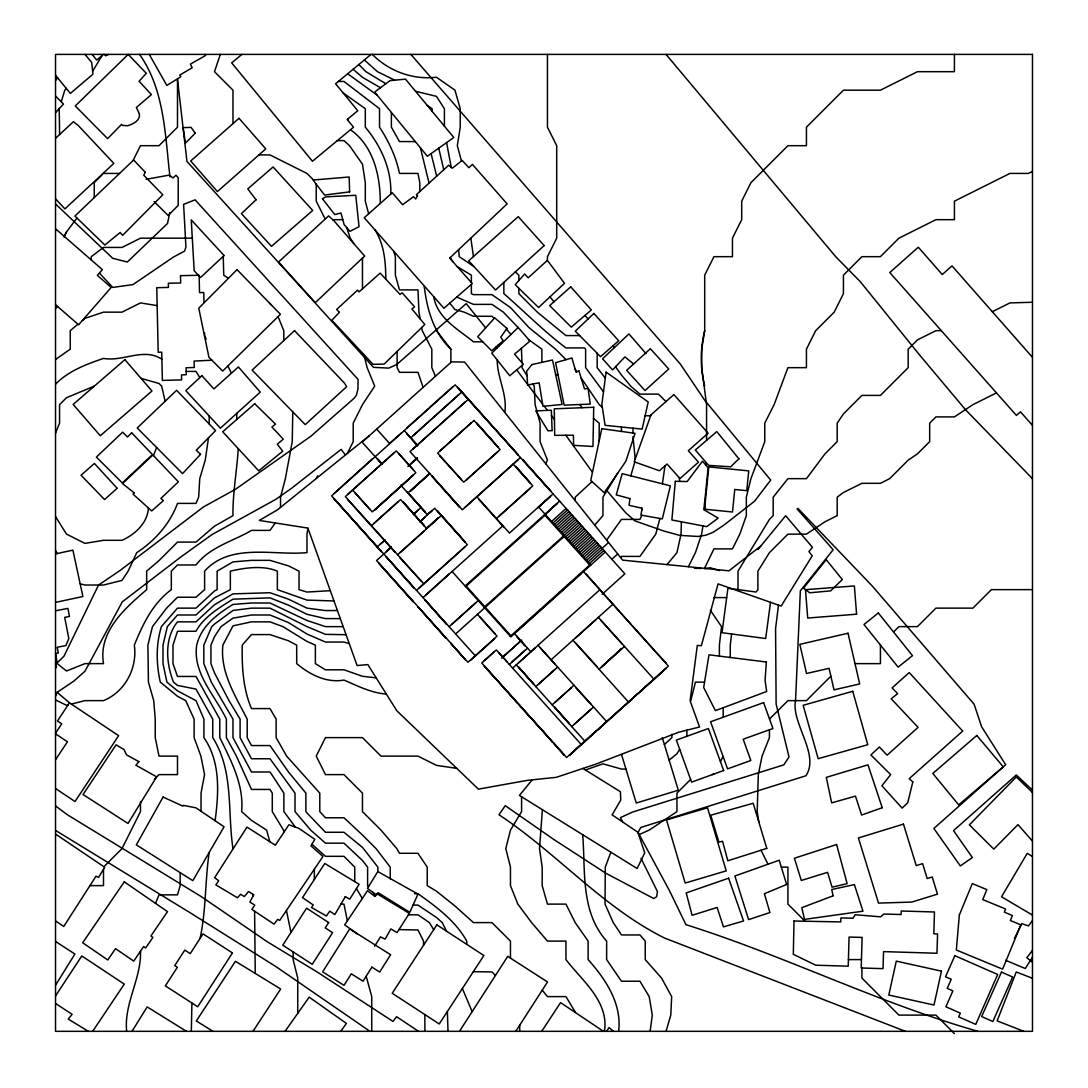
<?xml version="1.0" encoding="UTF-8"?>
<svg xmlns="http://www.w3.org/2000/svg" width="1088" height="1088" viewBox="0 0 1088 1088"><rect width="100%" height="100%" fill="white"/><g stroke="black" fill="none" stroke-linecap="round" stroke-linejoin="round"><path stroke-width="1.5" d="M681.387 521.791L681.047 534.14L676.94 552.636L667.012 564.59M208.502 437.798L205.238 460.156L199.743 478.652L198.655 497.148L195.99 503.39L177.494 503.39C170.014 523.777 154.782 540.94 136.734 552.636L128.139 571.146L121.992 580.394L103.496 585.031L85 585.031L80.172 583.821M209.182 423.953L209.222 416.038M191.91 1003.014L191.325 1031.329M292.794 411.876L292.237 441.646L285.355 478.652L280.527 497.148L280.527 507.375M504.818 412.447C507.498 394.359 497.162 377.672 497.23 359.992M704.589 509.211L708.778 466.902L748.734 470.886L746.749 490.674L734.754 489.491L732.51 511.999L704.589 509.211L704.698 510.19M706.044 465.392L706.302 462.74M731.585 633.978L730.266 645.13L730.266 657.478M148.39 507.974C147.71 522.879 134.926 534.575 121.992 540.314L103.496 540.314L85 543.388L66.504 534.14L55.529 516.582M778.505 605.132L775.581 628.551L776.125 704.018L789.018 756.949L783.85 764.864L632.441 812.083L620.432 817.646L622.622 821.957M238.245 448.637C236.912 471.05 232.601 493.163 232.982 515.644L214.486 526.184L195.99 542.096L177.494 542.096L158.998 560.606L146.662 571.146L146.662 589.642C124.807 608.518 98.192 631.407 103.496 663.626L85 663.626L66.504 670.997L57.256 663.626L55.624 653.562M200.097 938.373C206.244 909.976 204.966 880.886 209.195 852.434M770.508 602.317L765.68 638.52L721.997 632.699L727.926 588.268L756.092 592.022L757.887 589.642L757.887 571.146L769.434 552.636L787.93 534.14L806.439 534.14L824.935 521.805L837.189 515.644L837.189 497.148L843.431 492.483L861.927 483.317L880.423 483.317L889.671 478.652L908.167 460.156L917.429 453.9L929.669 441.646L929.669 423.15L935.925 416.908L954.421 416.908L972.917 404.654L996.445 392.89M650.121 1031.329L652.297 1015.104L649.196 996.608L639.948 981.226L621.452 981.226L606.642 959.602L606.642 941.106C580.271 911.594 585.616 870.93 582.692 834.714M662.374 483.82L665.013 465.854M954.421 54.4L954.421 71.686L917.429 71.686L880.423 90.182L843.431 90.182L806.439 127.187L806.439 145.683L787.93 145.683L750.938 182.675L741.69 201.171L741.69 219.681L732.442 238.177L732.442 256.673L713.946 256.673L704.698 275.169L704.698 330.657L701.692 349.166L701.692 367.662L706.574 404.654L706.574 440.368M702.984 525.912L701.61 534.14L695.45 552.636L688.391 566.739M307.972 528.278L306.979 534.14L306.979 552.636C273.51 555.818 230.357 542.436 204.612 571.146L204.612 589.642L195.99 597.244L177.494 597.244L166.6 608.138L152.456 626.634L147.9 645.13L148.43 682.135L153.721 700.631L155.23 719.127L155.23 737.623L158.998 756.119L177.494 756.119L177.494 774.615L158.998 774.615L154.374 779.253M215.111 820.733C218.756 792.934 220.755 761.981 203.918 737.623L203.918 719.127L195.99 700.631L177.494 690.839L166.913 682.135L162.996 663.626L162.996 645.13L167.348 626.634L177.494 614.992L195.99 614.992L214.486 597.856L230.357 589.642L230.357 571.146C244.936 567.8 262.97 565.053 277.358 571.146L277.358 589.642L306.979 600.1L333.989 600.957M169.755 212.595L167.552 223.434L127.337 262.018L112.703 258.291L55.529 203.959M659.899 518.473L655.778 534.14L639.948 556.403L621.452 556.403L620.609 557.573M690.812 700.631L695.45 682.135L704.562 682.135M470.832 238.177L473.457 256.591M630.809 475.85L634.794 462.006M666.06 1031.329L670.779 1015.104L671.677 996.608L661.572 978.098L645.225 959.602L645.225 941.106L639.948 934.946L621.452 934.946L613.251 922.61L605.037 904.114L605.295 867.109L610.858 852.217M59.201 108.46L59.609 134.545M61.241 101.782L64.79 90.182L66.273 88.386M220.32 54.4L214.486 71.686L232.982 90.182L232.982 123.624M153.449 455.573L156.645 447.549M55.529 433.133L59.554 423.15L59.554 404.654L66.504 397.705L94.289 386.145M155.53 903.38L158.998 894.866L177.494 894.866L180.159 885.618L180.159 872.63M55.529 696.293L57.174 692.322L73.685 681.224L85 671.214L122.25 601.882L181.179 556.716L212.106 534.507L275.944 499.283L291.339 488.471L341.115 449.385L345.44 454.988M704.412 568.589L713.946 548.882L732.442 548.882L739.813 534.14L746.341 515.644L746.341 497.148L750.938 478.652L764.769 441.646L764.769 423.15L774.112 404.654L787.93 367.662L806.439 367.662L806.439 349.166L815.687 330.657L834.183 312.161L843.431 293.665L843.431 275.169L861.927 256.673L880.423 256.673L898.919 238.177L935.925 219.681L954.421 219.681L954.421 201.171L1009.909 173.427L1028.418 173.427L1032.471 171.401M1014.397 938.631L1021.768 923.617L1028.446 925.929L1032.471 920.652M64.274 236.382L66.504 231.921L76.976 218.049M133.076 160.521L140.488 145.683L158.998 145.683L177.494 127.187L177.494 78.826M316.295 478.502L317.696 475.714M347.317 453.465L353.219 441.646L353.219 423.15L362.467 404.654L374.721 386.158L367.146 367.662L363.814 354.457M545.686 463.678L547.454 460.156L540.083 441.646L540.083 423.15L535.119 404.654L534.235 386.158L532.712 384.037M714.299 773.894L712.3 774.615M720.433 761.627L723.058 756.391M63.947 237.007L66.504 231.921M617.807 472.994L602.956 497.148L602.956 515.644L594.701 525.096M92.63 71.25L102.082 55.556M679.701 749.306L676.94 753.78L669.147 760.118M374.666 946.179L380.433 936.877L385.166 939.121L390.837 928.934L397.052 932.579L409.333 913.39L377.4 893.996L374.87 896.417L367.499 890.746L344.692 924.854L357.204 933.844M55.529 985.211L74.882 954.04L55.529 941.446M132.002 1031.329L147.179 1006.903L186.456 1031.329M1032.471 957.263L1025.236 968.524L1005.611 960.282M515.766 1031.329L547.522 981.974L507.756 956.352L459.775 1030.853L460.51 1031.329M606.628 1031.329L609.062 1027.562L613.428 1031.329M252.974 1031.329L280.677 989.019L235.443 961.302L196.316 1020.952L212.99 1031.329M55.529 995.969L81.777 955.958L124.277 984.096L92.684 1031.329M541.688 1031.329L560.565 1002.633L603.459 1031.329M57.174 692.322L69.469 702.834L57.474 721.004L61.73 723.86L55.529 733.19M55.529 759.737L67.442 741.785L55.529 733.856M285.056 1031.329L309.182 997.138L346.392 1023.414L340.802 1031.329M275.291 522.961L269.987 530.386L251.478 530.386C232.886 541.43 210.106 546.679 195.99 564.971L177.494 564.971L171.319 571.146L171.319 589.642C152.497 603.718 142.8 624.294 134.327 645.13C137.578 667.964 125.134 691.778 103.496 700.631L85 700.631L71.332 704.086M606.655 540.097L621.452 519.398L639.948 519.398L641.825 515.263M1032.471 950.354L1026.786 957.766L1032.471 962.118M55.529 80.512L57.637 77.806M757.982 549.535L785.658 515.712L812.464 547.373L808.942 551.657L812.246 555.805L781.143 606.057L718.053 583.875L701.379 645.701L697.299 645.429L690.118 700.808L699.543 727.002L678.531 732.278L596.442 763.926L556.335 777.322L527.408 780.354L478.394 789.14L396.794 710.722L367.88 664.605L357.095 665.53L307.904 528.102L259.325 520.445L277.59 509.755L369.403 435.635M532.195 779.851L519.425 795.437L637.133 868.523L644.749 852.802L637.813 832.211L612.122 814.871L620.731 800.061L620.432 791.751L582.95 768.441M55.529 229.976L56.127 229.282L102.381 269.647L97.349 275.386L111.194 287.45L78.635 324.809L55.529 304.694M55.529 112.622L63.498 104.067L55.529 96.03M102.49 174.434L94.248 182.675L94.248 197.594M55.529 308.394L57.514 306.408M103.89 866.728L121.992 848.613L140.488 811.621L140.488 801.53M592.022 481.617L575.198 497.148L575.198 500.67M690.608 779.457L676.94 793.125L676.94 811.621L649.196 830.117L638.683 834.782M769.529 719.032L787.93 700.631L806.439 700.631L830.878 676.178M880.423 645.13L880.423 663.626L855.018 663.626M893.561 632.006L898.919 626.634L917.429 626.634L935.925 608.138L972.917 608.138L991.413 589.642L1032.471 589.642M55.529 664.414L63.934 656.268L98.546 585.031L119.87 570.629L203.51 506.899L235.443 489.301L311.018 436.125L354.416 398.004L356.578 394.794L357.952 389.014L358.102 379.467L195.092 199.838L183.6 204.354L185.939 247.166L184.538 251.138L173.55 256.999L132.981 284.594L112.744 287.422L99.389 273.061M55.529 138.339L73.399 121.693L78.241 125.487L113.832 163.39L64.913 208.91L55.529 198.832M664.387 744.518L671.894 737.623L671.894 734.264M547.386 260.358L528.197 277.807L524.661 273.972L515.195 284.675L538.574 307.51L564.509 283.329L547.386 260.358L547.454 256.673L556.702 238.177L556.702 145.683L547.454 127.187L547.454 54.4M390.157 442.857L401.581 432.861M410.788 437.838L461.666 392.142M347.521 499.419L395.053 552.323M354.933 492.755L369.825 509.334M398.684 453.451L413.576 470.016M468.194 399.405L410.054 451.642L462.291 509.769L520.431 457.545M408.49 465.786L417.275 457.885M407.986 466.507L417.534 458.062M439.783 455.926L461.339 479.631M371.511 525.681L400.574 499.555L426.7 528.618M407.837 493.027L429.638 473.443M429.338 473.838L410.652 490.892L429.474 473.987M418.771 504.75L407.456 492.442M377.305 546.734L384.934 540.015M413.372 514.461L420.906 507.566M385.07 540.151L379.984 544.462M413.508 514.597L418.35 509.986M391.231 546.965L386.376 551.575L391.354 547.114M426.918 514.896L432.018 510.571L427.04 515.046M391.272 547.318L376.57 560.538L467.976 662.266L497.039 636.154L477.455 614.353M419.805 521.682L434.697 508.3L467.35 544.639L416.473 590.335M420.036 521.873L424.878 517.249M426.034 528.822L438.41 517.698L426.17 528.958M397.623 554.744L441.225 515.562M399.758 557.559L421.328 581.264M478.951 499.528L503.554 526.891M496.414 518.514L532.753 485.874L513.155 464.073M423.014 597.611L502.942 525.776M553.071 493.87L509.47 533.052L476.83 496.713M538.138 507.416L550.528 496.291L538.274 507.566M465.134 586.024L559.599 501.133M544.612 514.733L557.056 503.567L544.748 514.882M465.65 586.609L545.591 514.774M551.602 521.465L566.127 508.409M553.003 523.015L567.528 509.959M554.39 524.579L568.929 511.523M555.791 526.13L570.33 513.074M557.192 527.694L571.73 514.638M449.126 626.674L478.19 600.549M558.593 529.244L573.131 516.188M559.994 530.808L574.532 517.752M561.394 532.358L575.919 519.302M562.795 533.922L577.32 520.866M484.201 607.24L564.128 535.418M564.196 535.473L578.721 522.417M455.654 633.937L564.658 536.003M565.583 537.037L580.122 523.981M479.876 616.896L494.768 633.474M566.984 538.587L581.522 525.531M568.385 540.151L582.923 527.095M569.786 541.702L584.324 528.646M571.186 543.266L585.725 530.21M572.587 544.816L587.112 531.76M573.988 546.38L588.513 533.324M575.389 547.93L589.914 534.874M576.776 549.494L591.314 536.438M578.177 551.045L592.715 537.989M579.578 552.609L594.116 539.553M580.978 554.159L595.517 541.103M582.379 555.723L596.918 542.667M583.78 557.274L598.318 544.218M585.181 558.838L599.706 545.782M586.582 560.388L601.106 547.332M602.045 548.379L608.573 542.504M587.982 561.952L602.507 548.896M589.37 563.502L603.908 550.446M510.313 636.303L590.254 564.482M554.962 597.122L542.898 607.961M605.309 552.01L510.843 636.888L452.078 571.486M498.726 652.501L507.09 661.803M586.078 574.015L596.863 586.01M502.642 657.002L510.911 649.835M520.948 640.546L511.782 649.046M501.609 658.186L521.873 640.098M611.837 559.273L617.739 553.969M511.918 662.062L524.851 650.434M509.361 664.482L527.53 648.162M597.638 586.881L608.274 599.012M512.625 668.114L599.828 589.764M540.342 647.945L555.234 664.51M602.154 594.252L624.893 573.811L455.138 384.866L331.595 495.87L475.238 655.738M609.212 599.76L619.847 611.891M551.126 659.79L612.884 604.289M575.348 642.763L596.904 666.468M600.63 620.038L622.05 643.865M535.854 686.65L557.654 667.066M620.636 612.762L631.407 624.77M632.196 625.641L642.981 637.636M552.174 704.82L573.974 685.222M576.11 688.038L591.138 704.48M599.039 669.27L624.471 646.422M643.756 638.506L654.541 650.515M571.758 726.621L593.558 707.023M655.33 651.386L666.264 663.245M55.529 384.186C68.476 370.899 86.333 364.29 103.496 358.414C123.27 361.95 143.521 347.249 161.867 359.176M103.428 54.4L96.737 60.098L92.113 54.4M77.955 324.224L70.258 330.657L70.258 349.166L55.529 359.502M82.362 320.538L85 318.335L103.496 312.161L121.992 312.161L140.488 302.913L157.148 305.619M241.89 54.4L231.69 62.873L312.433 161.255L353.546 127.214L347.194 119.49L357.775 110.745L335.594 83.762L371.076 54.4M760.906 545.958L728.933 570.819L622.635 560.13L464.617 362.073L451.506 361.855L362.141 442.163L381.888 464.141M108.555 54.4L105.74 55.828L104.448 54.4M992.324 311.712L1009.909 302.913L1032.471 302.26M585.453 769.991L602.956 763.83L621.452 769.053L625.94 769.053M68.109 704.888L66.504 705.296L55.529 699.938M55.529 553.901L72.896 550.147L82.906 596.51L55.529 602.398M55.529 653.575L58.303 653.045L57.174 647.265L65.851 645.606L68.816 638.561L64.695 617.386L69.469 616.447L67.905 608.396L55.529 610.776M55.529 667.638L56.426 667.461L55.529 662.85M146.132 179.316L169.143 175.127L173.046 177.915L176.011 175.236L178.214 177.725L178.214 205.374L168.164 215.478L154.142 201.593M705.242 568.616L710.178 567.746L719.454 570.629M338.354 81.464L343.971 81.464L379.522 108.691L379.522 127.187C388.756 141.29 396.086 156.849 399.473 173.427L417.969 173.427L419.805 182.675L419.805 191.556M343.046 92.82L365.31 108.691L365.31 127.187C380.882 145.724 391.789 169.551 390.755 194.113M337.348 140.624L343.971 140.624L349.534 145.683L362.467 164.179L365.31 182.675L365.31 201.171L368.642 213.806M415.29 141.576L399.473 141.576L391.381 127.187L391.381 112.458M258.89 154.931L269.987 154.931L306.979 173.427L313.548 179.996M103.591 173.427L119.558 173.427M332.751 219.681L342.788 219.681M192.304 238.177L140.488 238.177L121.992 247.425L103.496 247.425L91.242 256.673L91.242 259.923M473.783 266.41L459.245 256.673L458.619 249.655M269.334 302.913L271.456 305.089M941.297 330.657L935.925 330.657L917.429 339.918L908.167 349.166L908.167 367.662L880.423 395.406L861.927 395.406L843.431 413.902L837.189 423.15L837.189 441.646L824.935 453.9L806.439 478.652L787.93 478.652L773.187 497.148L773.187 515.644L769.434 519.398L738.004 571.146L738.004 589.614M579.646 335.58L565.95 335.58L537.35 312.161L518.854 293.665L518.854 288.252M482.732 341.795L473.457 341.795C458.116 329.324 437.213 318.036 433.718 296.684M186.184 371.416L195.99 371.416L199.838 377.55M555.655 374.612L557.994 374.612M645.116 415.779L650.651 415.779M330.303 590.675L306.979 592.062L299.023 589.642L299.023 571.146L288.483 565.869L269.987 560.361L251.478 560.361L232.982 561.898L217.124 571.146L217.124 589.642L214.486 591.002L195.99 608.138L177.494 608.138L161.378 626.634C155.856 644.817 156.182 663.68 160.303 682.135L177.494 696.279L185.722 700.631L194.113 719.127L194.113 737.623L200.899 756.119L204.544 774.615L201.035 793.125L201.035 811.267M713.946 597.598L726.675 597.598M337.416 610.558L325.475 610.558L306.979 608.138L288.483 599.189L269.987 592.729L232.982 593.871L214.486 604.71L195.99 621.846L177.494 621.846C164.152 638.452 166.002 663.204 173.522 682.135L177.494 685.399L195.99 689.085L212.731 719.127L212.731 737.623C234.015 771.038 227.297 811.43 232.982 848.613L233.226 848.613M340.299 618.596L325.475 618.596L306.979 614.298L288.483 605.159L269.987 597.87L232.982 599.162C219.368 607.702 203.769 616.855 195.99 631.271L177.494 631.271L172.992 645.13L172.992 663.626L177.494 676.45L195.99 676.45L219.776 719.127L219.776 737.623C231.091 760.621 244.147 785.155 241.604 811.621L251.478 820.338L266.628 830.117L269.783 841.65M343.182 626.634L325.475 626.634L306.979 620.473L269.987 602.997L251.478 602.997L232.982 604.438C217.165 614.244 201.212 625.967 196.71 645.13C192.522 673.486 215.043 695.246 226.386 719.127L226.386 737.623L236.409 756.119L251.478 789.439L269.987 789.439L272.286 793.125L272.286 811.621L284.376 831.599M456.797 768.373L436.465 765.367L417.969 756.119L380.977 756.119L362.467 737.623L325.475 737.623L316.227 756.119L325.475 774.615L343.971 774.615L362.467 793.125L362.467 811.621L380.977 830.117L396.794 848.613L399.473 853.291L417.969 853.291L427.217 867.109L427.217 885.618L436.465 891.181L454.961 905.991L473.457 922.61L491.966 922.61L510.462 941.106L510.462 958.093M781.334 867.109L787.93 867.109L787.93 904.114L805.052 921.237M89.964 885.618L103.496 885.618L103.496 869.312M414.61 893.71L417.969 893.71C436.574 907.011 455.382 920.734 466.752 941.106L466.752 944.357M340.952 904.114L343.971 904.114L347.371 920.842M413.046 905.094L417.969 905.094L436.465 917.47L442.245 922.61L446.529 931.165M408.422 914.818L417.969 914.818L429.352 922.61L433.69 929.655M848.422 959.602L861.451 959.602M694.402 568.276L701.08 568.48M376.203 677.865L362.467 676.274L343.971 669.814L325.475 669.814L315.37 663.626L315.37 645.13L306.979 641.43L282.921 626.634L269.987 621.846L251.478 621.846L232.982 625.858L222.877 645.13C219.939 672.071 235.47 696.116 247.207 719.127L247.207 737.623L251.478 745.566L269.987 745.566L288.483 771.99L305.878 793.125L305.878 811.621L306.979 812.954L325.475 832.279L343.971 832.279L362.467 847.362L377.876 867.109L377.876 871.61M346.066 634.712L325.475 634.345L306.979 626.634L269.987 608.138L251.478 608.138L232.982 610.45L214.486 624.09L211.752 626.634L203.823 645.13L203.823 663.626L211.29 682.135L232.982 719.127L232.982 737.623L251.478 771.99L269.987 771.99L271.823 774.615L283.873 793.125L283.873 811.621L295.338 827.07M386.362 694.076C370.913 692.866 357.789 685.943 343.971 680.082C326.278 683.155 309.93 674.655 296.684 663.626L296.684 645.13L288.483 640.791L269.987 634.59L251.478 634.59L242.23 645.13C241.849 666.495 242.964 688.704 251.478 708.587L269.987 708.587L276.134 719.127L276.134 737.623L286.634 756.119L319.79 793.125L319.79 811.621L325.475 817.768L343.971 817.768L362.467 835.026L376.054 848.613L390.225 867.109L390.225 878.886M141.046 378.352L158.998 383.479L161.663 386.158L165.158 401.254M349.248 643.593L343.971 642.056L325.475 642.056L306.979 634.032L288.483 622.594L269.987 614.992L251.478 614.992L232.982 618.147L221.027 626.634L214.486 636.738L210.936 645.13L210.936 663.626L214.486 672.887L229.01 700.631L240.094 719.127L240.094 737.623L251.478 758.758L269.987 758.758L295.011 793.125L295.011 811.621L310.692 830.117L325.475 843.173L343.971 843.173L362.467 860.499L367.608 867.109L367.608 885.618L368.506 886.761M977.881 1031.329L972.237 1029.67C874.439 1001.069 782.979 955.237 685.943 924.664L669.542 890.814L638.071 832.47L640.778 827.451L805.895 775.785C820.175 754.664 790.99 722.881 795.546 700.631L800.36 590.798L833.163 549.753L797.082 508.926L797.912 508.382L872.046 585.806L974.114 704.208L981.594 726.716L1005.679 764.755L933.858 828.458L960.31 865.926L972.373 857.534L953.523 830.62L1016.314 774.955L1032.471 790.16M1032.471 978.289L1016.274 971.965L997.125 1020.884L1023.794 1031.329M905.461 1031.329L664.618 938.074C602.453 907.12 556.553 852.734 498.97 814.762L505.254 805.664L554.064 839.65L605.798 873.215L653.779 898.552L656.635 896.675L657.438 891.534L641.009 858.323M415.453 91.256L436.465 96.356L444.407 108.691L444.407 126.358M456.742 297.078L473.457 304.382L491.966 304.382L503.35 312.161L518.119 327.529M394.658 80.172L377.495 71.686L364.33 59.976M385.832 83.735L365.949 71.686L358.822 64.546M380.474 87.747L362.467 77.316L353.124 69.251M1032.471 915.09L1001.531 896.811L1027.222 853.346L1032.471 856.46M457.273 266.682L471.376 275.169L471.376 282.554M88.359 1031.329L68.272 1019.075L72.107 1014.302L55.529 1003.476M418.499 1031.329L396.576 1016.695L392.999 1021.455L317.057 971.924L267.267 941.759L201.158 896.526L67.442 814.803L55.529 805.922M55.529 830.416L190.604 913.036L275.794 966.511L369.988 1031.329M427.094 105.4L432.126 108.691L432.126 111.52M69.469 702.834L118.633 735.678L75.031 801.543L55.529 788.528M55.529 920.924L63.757 926.473L96.016 876.18L98.546 877.404L104.72 867.299L55.529 834.047M223.244 256.346L223.734 275.169L228.412 278.324M528.972 339.918L541.892 349.166L541.892 362.358M347.67 73.766L377.21 95.227M398.97 929.587L417.969 929.982L423.531 941.106L423.531 945.241M633.583 363.977L624.92 356.891L612.558 369.934L602.548 358.768L628.932 333.921L646.014 353.641M593.504 418.39L599.189 423.15L599.189 440.858M372.3 54.4C389.11 71.237 412.719 79.995 436.465 77.248L454.961 90.182L460.238 108.691L460.238 127.187L457.314 145.683L461.462 160.97M311.93 844.247L325.475 856.324L343.971 856.324L354.756 867.109L354.756 881.647M494.251 318.308L491.966 316.268L473.457 316.268L464.209 312.161L454.961 309.536L449.738 303.185M506.41 329.147L510.979 334.465M350.486 129.758C373.837 146.105 380.487 176.814 380.242 203.483M602.371 407.483L599.27 404.654L581.142 377.971M515.318 271.918L518.854 275.169L518.854 280.527M1032.471 792.513L1016.314 776.968L969.381 824.84L993.806 849.116L1017.974 824.622L1032.471 841.106M612.87 345.862L614.516 347.494M665.938 401.594L658.444 394.114L639.948 394.114L630.7 386.158L621.452 375.034L616.175 367.662L616.175 366.112M566.046 359.652L555.546 349.166L528.958 327.57L510.462 307.537L491.966 294.658L473.457 294.658L471.376 293.665L471.376 284.322M954.421 1033.6L935.925 1015.104L898.919 1015.104L861.927 978.098L861.927 968.007M495.462 975.433L491.966 971.938L473.334 971.693M1032.471 478.734L965.423 409.618L919.659 355.055L860.227 281.602L835.842 256.85L666.046 54.4M452.445 387.151L429.937 407.116M458.973 394.414L436.601 414.528M465.514 401.676L439.498 425.054M517.874 459.966L491.858 483.33M471.294 422.742L440.205 450.69M497.542 451.955L466.453 479.903M530.196 488.294L499.093 516.242M538.533 506.926L590.77 565.066M544.49 514.719L590.199 565.583M583.508 571.594L668.386 666.06L566.658 757.479L481.766 663L496.305 649.944L581.182 744.41M580.829 573.879L568.766 584.705M429.202 408.041L406.681 428.006M435.73 415.303L413.345 435.418M438.627 425.843L412.61 449.222M490.987 484.119L464.97 507.498M598.359 617.358L653.861 679.116M567.895 585.494L555.832 596.333M595.802 619.779L575.606 637.935M404.26 430.576L417.574 445.386M417.642 445.618L406.545 433.255L417.493 445.74M572.927 640.206L628.429 701.978M542.028 608.736L529.965 619.575M376.666 429.107L389.735 443.632M393.584 453.179L347.942 494.183M464.794 547.06L419.166 588.064M529.081 620.364L517.018 631.203M382.228 464.086L377.767 459.109L382.092 464.222M407.592 492.32L425.299 512.013L418.771 505.05M400.751 485.139L427.434 514.828M372.382 458.823L334.152 493.449M538.057 645.266L606.628 721.562M535.514 647.686L518.949 662.578M554.975 669.338L538.397 684.23M571.431 687.657L554.853 702.535M590.879 709.308L574.314 724.2M397.895 501.84L374.054 523.246M424.143 531.053L400.302 552.459M514.474 633.624L530.794 651.794M465.718 585.494L511.414 636.371M449.398 573.77L425.558 595.177M475.646 602.983L451.806 624.39M494.618 638.724L470.791 660.13M516.27 664.85L584.827 741.146M352.662 490.076L372.246 511.877L415.847 472.709L396.263 450.908L345.386 496.604L423.749 583.807M493.626 652.229L484.323 660.579M1032.471 425.367L1020.462 411.808L1016.423 415.426L889.78 272.53L918.286 247.234L942.276 274.516L952 265.88L1032.471 357.34M584.963 315.425L588.064 318.961M410.842 54.4L680.299 364.004L704.806 400.357L770.698 480.094L754.623 501.16L723.52 525.409L713.184 532.263L705.772 535.228L697.898 536.452L679.728 535.378L664.292 531.175L635.106 520.962L625.6 512.652L606.234 489.899M605.309 378.121L597.176 367.662L597.176 353.287M603.486 391.843L585.63 367.662L585.63 349.166L584.446 347.915L565.95 347.915C543.85 331.35 524.538 311.603 503.853 293.665L503.853 282.39M84.973 54.4L91.718 62.519L92.942 74.215L70.366 93.405L55.529 75.235M55.529 550.582L57.256 553.52M485.642 327.882L466.194 303.634L396.685 364.548L388.77 368.098L373.497 367.363L186.959 161.405L177.494 79.492M549.998 296.861L553.942 301.811M227.868 365.962L231.458 373.157M542.286 990.121L547.454 996.608L565.95 996.608L575.484 1012.452M710.423 610.382L721.548 626.634L719.386 645.13L719.386 656.118M450.867 362.44L450.867 349.166C433.31 332.357 426.945 309.114 424.17 285.818M372.79 892.269L375.523 895.778M436.41 330.521L450.867 349.166M542.599 404.029L527.993 384.907M544.286 406.232L547.332 410.203M551.385 415.507L554.445 419.492M521.397 348.337L522.009 362.78M498.1 345.168L498.889 346.215M516.705 369.893L527.653 384.458M579.85 404.654L582.134 407.714M565.828 435.268L592.484 472.314M495.815 347.181L496.672 348.378M575.198 369.335L576.871 371.77M353.831 243.617L350.227 238.177L346.623 227.501M526.986 375.618L522.009 367.662L522.009 365.405M450.296 257.516L452.744 261.582M356.47 888.542L362.29 898.525M205.047 54.4L205.673 55.461L190.359 64.097L192.195 67.782L179.765 75.045L180.785 76.786L166.831 85.449L149.233 54.4M139.563 54.4C164.723 90.1 165.036 135.225 169.973 176.854M206.19 339.048L204.666 336.124L204.598 332.765M462.373 988.502L472.151 1011.622M366.194 976.222L371.729 996.608L371.729 1031.329M761.002 850.245L767.992 864.212M325.176 219.055L316.227 201.171L316.227 184.185M375.047 229.99C384.35 244.827 385.696 262.113 385.778 279.126M435.431 376.298L431.827 367.662L431.827 349.166L422.239 330.657L421.695 327.542M278.052 316.594L283.805 330.657L283.805 340.598M451.248 167.402L446.597 142.596M662.266 737.569L678.314 790.228L636.262 803.026L621.52 754.528M393.693 251.192L395.366 256.673L395.366 275.169L399.473 289.911L417.969 289.911L418.962 312.161L420.145 318.852M443.741 169.755L438.75 148.186M420.403 147.805L429.066 183.124M431.106 153.612L436.682 176.188M290.972 932.457L286.43 910.479M447.372 1011.5L448.011 1031.329M252.96 894.363L253.191 895.75M758.921 822.283L757.18 811.621L758.309 774.615L762.062 756.119L769.434 737.623L769.434 729.776M635.202 459.109L632.998 436.601M424.85 1014.56L424.918 1031.329M679.633 481.399L679.293 477.768M423.096 387.396L417.969 372.327L399.473 372.327L397.12 367.662L397.12 351.451M211.874 360.21L194.072 361.08L194.249 367.513L186.089 367.73L186.266 374.734L181.465 374.925L181.614 379.902L162.384 380.419L161.704 352.158L158.195 352.267L156.754 287.708L168.422 287.422L168.354 283.22L180.676 283.002L180.486 275.672L199.172 275.278L199.498 292.618L203.796 292.509L203.986 302.573M723.194 707.717L723.194 717.21M704.698 503.418L704.698 508.123M686.882 730.048L686.882 736.29M641.825 508.205L641.825 510.027M632.998 428.182L632.998 433.228M621.452 426.999L621.452 431.433M618.623 1031.329C622.023 1003.666 605.703 979.295 588.132 959.602L588.132 941.106L575.198 922.61L565.95 904.114L547.454 904.114L542.191 885.618L542.191 867.109L539.498 848.613L542.409 809.703M604.398 1031.329C609.253 1001.558 582.026 980.655 565.95 959.602L565.95 941.106L547.454 941.106L531.624 922.61L517.834 904.114L510.462 885.618L510.462 867.109L505.784 848.613L510.462 830.117L521.587 811.621L521.587 796.783M519.71 1025.195L519.71 1031.329M362.467 258.033L362.467 288.85M347.657 119.095L347.657 120.061M314.35 869.176L314.35 879.471M297.731 1013.377L297.731 978.098L293.148 959.602L293.148 951.918M255.245 973.434L254.606 911.2M236.749 413.399L236.749 419.478M140.488 951.184C141.454 978.738 123.719 1003.598 126.67 1031.329M704.698 386.158A115.818 115.818 0 0 1 704.698 330.657M593.708 407.252L592.974 446.488L573.621 445.332L573.403 435.227L554.717 435.336L554.254 408.816L593.708 407.252M794.009 921.019L793.315 954.326L815.714 965.206L848.232 966.185L849.062 937.067L862.104 937.421L861.206 967.994L883.021 968.633L883.565 951.619L936.972 953.251L937.584 933.953L933.83 933.844L934.47 911.989L901.231 911.01L901.095 914.518L883.755 914.042L880.75 916.83L855.168 914.736L853.046 918.231L840.902 917.946L840.793 921.917L794.009 921.019M139.373 113.846C140.42 120.877 132.954 123.991 127.527 125.773L122.359 125.378L121.557 124.372L107.617 138.638L75.276 105.971L128.194 54.4L146.309 73.318L139.087 81.233L151.409 94.602L136.381 107.494L139.373 113.846M766.36 662.007L765.068 680.326L766.659 691.492L715.387 710.641L703.678 687.507L708.995 654.813L766.36 662.007M959.33 915.022L956.338 950.028L1002.619 969.15L1020.857 924.854L1010.344 920.516L1012.411 915.525L1004.319 912.125L1005.584 908.983L982.75 899.599L986.83 889.617L972.305 883.592L959.33 915.022M675.322 481.318L671.881 519.982L706.71 526.633L718.175 518.133L703.895 509.714L708.125 467.84L702.494 461.203L687.167 481.535L675.322 481.318M629.938 498.59L629.068 505.308L642.151 508.273L640.886 515.1L662.306 518.894L670.371 485.833L622.173 473.661L616.284 494.877L629.938 498.59M606.098 372.137L601.868 404.151L605.078 425.326L642.151 429.121L648.19 401.948L606.098 372.137M601.8 428.686L590.743 480.461L604.289 492.742L625.818 461.312L635.066 433.337L601.8 428.686M941.446 971.135L934.007 1005.026L888.814 995.044L896.281 961.126L941.446 971.135M912.805 781.918L907.746 802.726L902.102 808.112L881.906 785.781L890.65 774.615L870.89 754.936L879.376 747.021L887.114 755.181L918.068 727.369L891.194 698.754L897.627 693.614L892.092 687.915L909.228 672.561L962.69 731.082L909.187 778.668L912.805 781.918M651.005 414.814L634.236 461.815L659.464 470.778L667.08 464.018L679.973 478.543L698.482 462.169L688.323 450.718L708.084 433.201L673.88 394.577L651.005 414.814M138.87 761.654L135.864 765.19L156.604 776.832L128.03 823.466L83.042 794.526L116.076 744.818L123.91 749.469L126.589 754.895L138.87 761.654M954.815 955.699L945.526 976.806L951.238 979.227L947.226 988.366L952.87 990.896L945.894 1006.794L960.35 1013.118L958.65 1016.872L975.773 1024.393L997.669 974.454L954.815 955.699M1001.463 972.074L981.662 1016.546L992.827 1021.537L1012.629 977.024L1001.463 972.074M417.969 894.105L409.809 912.342L378.189 892.731L375.768 894.39L367.458 888.461L377.794 871.556L417.969 894.105M145.262 172.271L143.779 175.277L162.792 194.779L122.645 235.321L120.115 232.533L104.87 245.031L74.922 216.063L133.634 159.99L145.262 172.271M253.694 894.826L249.859 902.088L254.769 905.121L251.886 909.391L274.067 924.161L277.671 919.36L279.698 920.448L322.946 856.46L310.991 845.866L314.786 839.324L298.887 828.349L288.918 824.772L275.332 845.186L246.962 827.125L214.662 877.662L218.647 880.695L215.859 884.884L237.47 897.79L240.57 894.282L244.365 896.553L248.526 891.507L253.694 894.826M163.078 797.055L136.34 844.859L192.848 880.668L224.06 826.758L195.922 807.826L183.233 805.338L182.798 806.086L163.078 797.055M417.493 195.718L415.657 198.968L413.562 196.656L402.614 204.721L392.278 192.753L364.249 217.722L443.904 308.258L472.274 283.546L449.657 258.114L507.13 203.891L472.41 164.397L468.914 167.715L462.155 160.426L452.254 168.259L448.718 165.226L416.337 194.711L417.493 195.718M345.318 896.634L334.832 914.586L329.773 911.118L326.414 916.001L311.494 907.501L313.262 904.971L302.532 897.641L324.754 863.464L359.149 884.313L349.751 899.164L345.318 896.634M371.906 967.123L363.052 981.213L351.315 973.801L344.012 985.334L322.66 971.856L349.751 928.894L390.619 954.734L379.671 972.074L371.906 967.123M322.483 198.791L334.764 214.54L340.979 213.03L344.162 224.726L350.01 231.309L359.04 226.685L355.749 195.282L325.693 196.874L322.483 198.791M328.658 922.542L325.23 927.887L332.588 932.647L312.256 964.308L282.771 945.186L306.585 908.194L328.658 922.542M232.438 952.925L197.717 1006.754L165.349 985.878L177.385 967.259L174.746 965.6L184.756 950.11L190.25 953.646L202.994 933.885L232.438 952.925M436.832 924.854L392.21 993.276L439.253 1023.958L483.874 955.522L436.832 924.854M124.277 881.851L82.688 942.738L107.766 959.97L115.532 948.627L133.702 961.126L143.67 946.533L145.697 947.934L152.918 937.353L150.906 935.979L167.525 911.622L124.277 881.851M506.913 328.426L500.779 337.171L503.091 340.775L491.708 350.785L477.686 336.736L494.714 317.805L506.913 328.426M531.882 364.589L526.646 371.239L527.694 384.962L539.145 382.84L542.98 406.354L562.088 404.478L552.514 360.006L531.882 364.589M826.2 559.654L803.542 588.091L809.69 592.783L830.715 590.866L842.316 579.564L826.2 559.654M134.137 492.85L133.022 494.115L151.694 510.952L163.363 500.616L160.902 498.413L178.391 481.834L152.891 454.988L122.495 483.562L134.137 492.85M200.546 454.376L182.553 473.593L137.21 427.992L176.582 390.306L215.601 430.603L196.275 450.214L200.546 454.376M339.388 312.351L331.867 320.226L373.021 364.33L384.146 364.086L424.837 324.482L411.862 308.91L414.61 306.857L402.111 292.794L400.044 294.426L380.174 273.115L359.04 291.897L357.53 290.129L336.641 309.495L339.388 312.351M195.201 133.185L185.409 143.154L183.124 127.65L191.08 127.364L195.201 133.185M131.648 432.806L127.486 436.995L122.645 432.181L96.383 457.082L122.318 482.95L152.483 454.58L131.648 432.806M237.034 269.647L198.778 308.19L208.923 357.258L222.686 371.049L280.391 314.296L237.034 269.647M518.16 327.488L491.776 353.138L509.769 375.754L523.328 364.303L514.542 354.144L529.965 341.074L518.16 327.488M738.902 458.81L730.674 466.793L708.601 465.392L695.341 449.997L716.802 431.61L738.902 458.81M593.844 313.426L575.28 331.174L600.535 356.674L618.705 340.748L593.844 313.426M256.034 199.798L241.4 213.602L271.497 246.337L312.691 210.46L273.088 166.967L247.765 188.89L256.034 199.798M362.766 257.761L315.289 302.668L278.514 262.058L328.617 215.886L333.894 220.728L364.752 256.17L362.766 257.761M224.101 255.544L200.505 277.549L194.181 270.762L191.257 219.926L224.101 255.544M201.838 375.686L185.803 390.633L220.415 428.182L260.263 392.115L238.367 366.969L213.874 388.906L201.838 375.686M294.508 330.63L252.13 370.11L305.211 424.633L346.65 386.702L344.515 383.153L294.508 330.63M544.163 245.548L495.543 289.979L468.656 260.862L518.228 216.634L544.163 245.548M650.352 348.758L626.62 370.328L645.007 390.565L668.739 368.995L650.352 348.758M333.88 498.549L381.262 551.589L333.88 498.549M457.694 387.287L518.146 454.852L457.694 387.287M473.987 420.471L437.648 453.111L463.76 482.188L500.099 449.534L473.987 420.471M413.29 475.13L375.061 509.742L413.29 475.13M476.544 422.892L497.828 446.855L476.544 422.892M403.145 501.976L424.415 525.939L403.145 501.976M431.922 476.122L459.721 507.348L431.922 476.122M378.842 563.217L413.168 601.718L378.842 563.217M386.104 556.689L413.916 587.914L386.104 556.689M437.267 510.721L465.066 541.946L437.267 510.721M515.726 466.494L530.468 483.181L515.726 466.494M522.988 459.952L550.8 491.191L522.988 459.952M418.023 606.818L445.822 638.044L418.023 606.818M425.286 600.29L446.556 624.254L425.286 600.29M450.663 643.144L465.406 659.845L450.663 643.144M484.051 665.693L494.686 677.824L484.051 665.693M516.746 636.303L524.96 645.742L516.746 636.303M495.611 678.558L506.26 690.69L495.611 678.558M518.826 667.27L533.569 683.971L518.826 667.27M507.185 691.438L517.82 703.569L507.185 691.438M518.745 704.303L529.394 716.434L518.745 704.303M530.318 717.182L540.954 729.314L530.318 717.182M554.744 707.241L569.486 723.942L554.744 707.241M621.656 648.557L601.596 666.849L621.656 648.557M541.878 730.048L552.514 742.179L541.878 730.048M553.452 742.927L564.087 755.058L553.452 742.927M582.379 743.485L569.473 755.344L582.379 743.485M596.292 730.986L583.372 742.846L596.292 730.986M610.191 718.488L597.285 730.347L610.191 718.488M624.104 705.99L611.198 717.849L624.104 705.99M638.017 693.478L625.11 705.35L638.017 693.478M651.93 680.979L639.023 692.852L651.93 680.979M665.842 668.481L652.936 680.354L665.842 668.481M117.15 488.294L104.543 499.569L81.056 475.211L94.425 463.474L117.15 488.294M570.765 286.838L549.658 305.619L571.268 327.121L591.355 309.958L570.765 286.838M239.02 118.293L190.672 160.997L217.41 191.57L265.758 148.866L239.02 118.293M254.742 403.757L222.686 431.759L258.713 470.846L282.703 451.194L277.277 444.217L283.274 439.158L271.891 427.026L275.509 424.13L254.742 403.757M124.889 359.679L73.154 404.437L100.286 435.758L151.98 391L124.889 359.679M976.82 735.461L932.81 773.459L958.678 804.862L1003.231 766.85L976.82 735.461M878.329 612.979L863.981 624.498L898.13 667.134L912.478 655.642L878.329 612.979M390.007 80.607L374.653 92.099L427.366 156.264L453.805 137.482L405.47 79.138L390.007 80.607M786.638 884.49L764.415 893.71L769.91 912.56L748.585 919.605L734.903 876.003L779.226 860.214L786.638 884.49M833.054 895.832L801.774 907.691L804.522 919.387L862.974 911.186L854.379 884.598L831.762 889.508L833.054 895.832M723.656 770.508L691.574 782.136L676.369 740.085L708.41 728.525L723.656 770.508M763.613 702.617L710.586 721.766L727.559 768.876L750.829 760.498L743.172 739.214L772.942 728.525L763.613 702.617M882.232 807.718L861.601 815.048L855.467 796.117L831.654 802.876L826.309 777.362L867.993 764.837L882.232 807.718M578.993 371.022L576.001 372.069L571.88 357.979L555.587 362.671L564.155 405.158L590.267 404.11L588.105 388.538L584.487 388.865L578.993 371.022M728.606 878.206L686.188 892.908L692.077 915.28L717.087 907.474L723.479 926.867L743.566 920.978L728.606 878.206M836.604 844.533L794.403 858.228L801.298 880.478L827.601 872.318L832.048 887.196L847.144 883.66L836.604 844.533M766.795 848.395L727.845 860.785L722.541 841.242L718.923 842.153L710.722 815.225L753.182 803.27L766.795 848.395M903.475 824.119L858.418 837.95L878.506 903.094L911.717 902.088L937.475 894.146L932.239 877.01L927.18 878.533L922.624 863.641L916.232 865.599L903.475 824.119M707.513 807.786L666.509 819.93L685.182 883.048L726.226 870.876L707.513 807.786M852.747 691.302L803.148 705.282L818.176 758.69L867.775 744.709L852.747 691.302M848.014 633.243L799.816 644.341L806.534 673.499L829.083 668.331L834.006 689.86L859.683 683.93L848.014 633.243M349.642 191.855L324.578 195.065L313.045 180.037L349.139 177.004L349.642 191.855M856.582 614.203L807.704 618.038L805.487 589.669L854.379 585.956L856.582 614.203M552.119 430.603L547.958 430.807L535.745 410.87L551.358 410.258L552.119 430.603M1032.471 54.4L55.529 54.4L55.529 1031.329L1032.471 1031.329L1032.471 54.4"/></g></svg>
